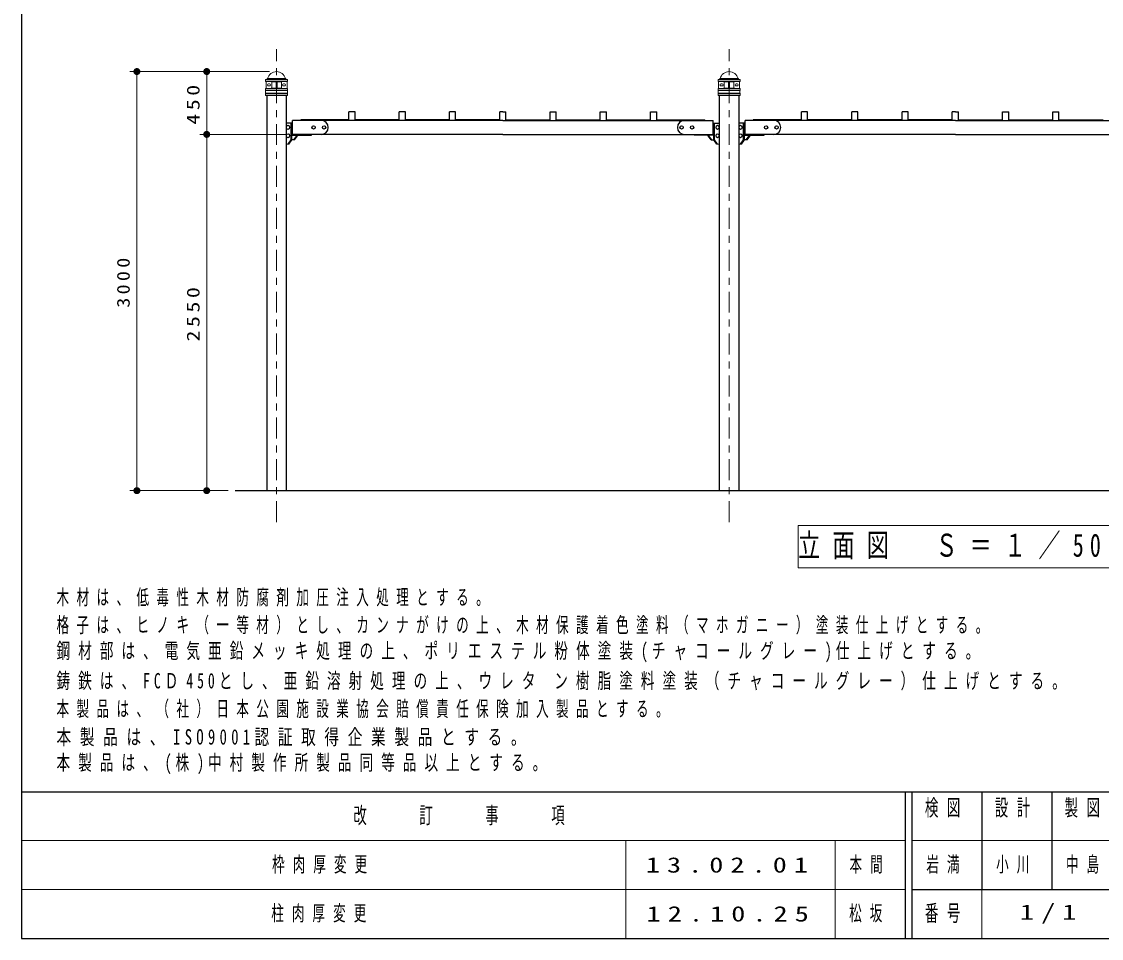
# Model space of a CAD drawing. Units: millimetres on the paper, scale 1:50. Extents: x -365 to 12, y -40 to 257.
# Drawn here: x -365 to -210.4, y 0 to 131.2 of the extents above; entities that cross this region are included whole.
import ezdxf

# ---------------------------------------------------------------- set-up
doc = ezdxf.new("R2010")
doc.units = ezdxf.units.MM
doc.linetypes.add('USER2', pattern=[6, 3, -1, 1, -1])
doc.layers.add('1_50', color=3, linetype='Continuous', lineweight=25)
doc.layers.add('99', color=7, linetype='Continuous', lineweight=13)
doc.layers.add('CLASS1', color=7, linetype='Continuous')
doc.styles.add('ＭＳ ゴシック', font='')
doc.styles.get('ＭＳ ゴシック').set_extended_font_data('MS Gothic')

# ---------------------------------------------------------------- blocks, each defined once
blk = doc.blocks.new('filled_dot')
at = {"color": 0, "linetype": 'Continuous', "lineweight": -2, "const_width": 1.25}
blk.add_lwpolyline([(-0.625, 0, 1), (0.625, 0, 1)], format="xyb", close=True, dxfattribs=at)

msp = doc.modelspace()

# ---------------------------------------------------------------- linework, layer by layer
at = {"layer": '1_50', "color": 7, "linetype": 'USER2', "lineweight": 13}
for p, q in [((-328.491, 59.582), (-328.491, 127.321)), ((-263.691, 59.582), (-263.691, 127.321))]:
    msp.add_line(p, q, dxfattribs=at)
at = {"layer": '1_50', "color": 7, "lineweight": 13}
for p, q in [((-329.491, 124.097), (-349.491, 124.097)), ((-348.491, 64.097), (-348.491, 124.097)), ((-338.491, 115.097), (-338.491, 124.097)), ((-330.071, 122.959), (-330.051, 122.979)), ((-330.071, 122.959), (-330.071, 122.699)), ((-330.071, 122.959), (-326.911, 122.959)), ((-330.071, 122.699), (-326.911, 122.699)), ((-330.071, 122.699), (-330.051, 122.679)), ((-330.051, 122.979), (-326.931, 122.979)), ((-330.051, 122.679), (-329.229, 122.643)), ((-330.051, 122.679), (-326.931, 122.679)), ((-329.991, 122.674), (-329.991, 121.683)), ((-329.889, 122.979), (-329.771, 123.097)), ((-329.771, 123.097), (-327.211, 123.097)), ((-329.641, 122.329), (-329.501, 122.329)), ((-329.191, 122.641), (-328.561, 122.641)), ((-329.191, 122.603), (-329.191, 121.753)), ((-328.561, 122.639), (-328.561, 121.719)), ((-327.791, 122.641), (-328.421, 122.641)), ((-328.421, 122.639), (-328.421, 121.719)), ((-327.791, 122.603), (-327.791, 121.753)), ((-326.931, 122.679), (-327.753, 122.643)), ((-327.341, 122.329), (-327.481, 122.329)), ((-327.093, 122.979), (-327.211, 123.097)), ((-326.991, 122.674), (-326.991, 121.683)), ((-326.931, 122.979), (-326.911, 122.959)), ((-326.931, 122.679), (-326.911, 122.699)), ((-326.911, 122.959), (-326.911, 122.699)), ((-265.271, 122.959), (-265.251, 122.979)), ((-265.271, 122.959), (-265.271, 122.699)), ((-265.271, 122.959), (-262.111, 122.959)), ((-265.271, 122.699), (-262.111, 122.699)), ((-265.271, 122.699), (-265.251, 122.679)), ((-265.251, 122.979), (-262.131, 122.979)), ((-265.251, 122.679), (-264.429, 122.643)), ((-265.251, 122.679), (-262.131, 122.679)), ((-265.191, 122.674), (-265.191, 121.683)), ((-265.089, 122.979), (-264.971, 123.097)), ((-264.971, 123.097), (-262.411, 123.097)), ((-264.841, 122.329), (-264.701, 122.329)), ((-264.391, 122.641), (-263.761, 122.641)), ((-264.391, 122.603), (-264.391, 121.753)), ((-263.761, 122.639), (-263.761, 121.719)), ((-262.991, 122.641), (-263.621, 122.641)), ((-263.621, 122.639), (-263.621, 121.719)), ((-262.991, 122.603), (-262.991, 121.753)), ((-262.131, 122.679), (-262.953, 122.643)), ((-262.541, 122.329), (-262.681, 122.329)), ((-262.293, 122.979), (-262.411, 123.097)), ((-262.191, 122.674), (-262.191, 121.683)), ((-262.131, 122.979), (-262.111, 122.959)), ((-262.131, 122.679), (-262.111, 122.699)), ((-262.111, 122.959), (-262.111, 122.699)), ((-330.031, 121.679), (-330.071, 121.639)), ((-330.071, 121.639), (-326.911, 121.639)), ((-330.071, 121.639), (-330.071, 121.399)), ((-330.071, 121.399), (-326.911, 121.399)), ((-330.071, 121.399), (-330.051, 121.379)), ((-330.051, 120.979), (-330.071, 120.959)), ((-330.071, 120.959), (-326.911, 120.959)), ((-330.071, 120.959), (-330.071, 120.719)), ((-330.071, 120.719), (-326.911, 120.719)), ((-330.071, 120.719), (-330.031, 120.679)), ((-330.051, 121.379), (-326.931, 121.379)), ((-330.051, 121.379), (-330.051, 120.979)), ((-330.051, 120.979), (-326.931, 120.979)), ((-330.031, 121.679), (-329.229, 121.714)), ((-330.031, 121.679), (-326.951, 121.679)), ((-330.031, 120.679), (-326.951, 120.679)), ((-329.641, 122.029), (-329.501, 122.029)), ((-329.191, 121.715), (-328.561, 121.715)), ((-327.791, 121.715), (-328.421, 121.715)), ((-326.951, 121.679), (-327.753, 121.714)), ((-327.341, 122.029), (-327.481, 122.029)), ((-326.951, 121.679), (-326.911, 121.639)), ((-326.911, 120.719), (-326.951, 120.679)), ((-326.911, 121.399), (-326.931, 121.379)), ((-326.931, 121.379), (-326.931, 120.979)), ((-326.931, 120.979), (-326.911, 120.959)), ((-326.911, 121.639), (-326.911, 121.399)), ((-326.911, 120.959), (-326.911, 120.719)), ((-265.231, 121.679), (-265.271, 121.639)), ((-265.271, 121.639), (-262.111, 121.639)), ((-265.271, 121.639), (-265.271, 121.399)), ((-265.271, 121.399), (-262.111, 121.399)), ((-265.271, 121.399), (-265.251, 121.379)), ((-265.251, 120.979), (-265.271, 120.959)), ((-265.271, 120.959), (-262.111, 120.959)), ((-265.271, 120.959), (-265.271, 120.719)), ((-265.271, 120.719), (-262.111, 120.719)), ((-265.271, 120.719), (-265.231, 120.679)), ((-265.251, 121.379), (-262.131, 121.379)), ((-265.251, 121.379), (-265.251, 120.979)), ((-265.251, 120.979), (-262.131, 120.979)), ((-265.231, 121.679), (-264.429, 121.714)), ((-265.231, 121.679), (-262.151, 121.679)), ((-265.231, 120.679), (-262.151, 120.679)), ((-264.841, 122.029), (-264.701, 122.029)), ((-264.391, 121.715), (-263.761, 121.715)), ((-262.991, 121.715), (-263.621, 121.715)), ((-262.151, 121.679), (-262.953, 121.714)), ((-262.541, 122.029), (-262.681, 122.029)), ((-262.151, 121.679), (-262.111, 121.639)), ((-262.111, 120.719), (-262.151, 120.679)), ((-262.111, 121.399), (-262.131, 121.379)), ((-262.131, 121.379), (-262.131, 120.979)), ((-262.131, 120.979), (-262.111, 120.959)), ((-262.111, 121.639), (-262.111, 121.399)), ((-262.111, 120.959), (-262.111, 120.719)), ((-327.011, 115.097), (-339.491, 115.097)), ((-338.491, 64.097), (-338.491, 115.097)), ((-326.72, 113.697), (-327.093, 113.697)), ((-265.461, 113.697), (-265.089, 113.697)), ((-261.92, 113.697), (-262.293, 113.697)), ((-335.409, 64.097), (-349.491, 64.097)), ((-253.819, 59.125), (-253.819, 53.069)), ((-208.763, 59.125), (-253.819, 59.125)), ((-253.819, 53.069), (-208.763, 53.069))]:
    msp.add_line(p, q, dxfattribs=at)
at = {"layer": '1_50'}
for p, q in [((-329.889, 120.679), (-329.889, 64.097)), ((-327.093, 120.679), (-327.093, 64.097)), ((-265.089, 120.679), (-265.089, 64.097)), ((-262.293, 120.679), (-262.293, 64.097)), ((-317.251, 118.327), (-318.131, 118.327)), ((-318.131, 117.097), (-318.131, 118.327)), ((-317.251, 117.097), (-317.251, 118.327)), ((-310.051, 118.327), (-310.931, 118.327)), ((-310.931, 117.097), (-310.931, 118.327)), ((-310.051, 117.097), (-310.051, 118.327)), ((-302.851, 118.327), (-303.731, 118.327)), ((-303.731, 117.097), (-303.731, 118.327)), ((-302.851, 117.097), (-302.851, 118.327)), ((-296.091, 118.327), (-296.531, 118.327)), ((-296.531, 117.097), (-296.531, 118.327)), ((-296.091, 118.327), (-295.651, 118.327)), ((-295.651, 117.097), (-295.651, 118.327)), ((-289.331, 118.327), (-288.451, 118.327)), ((-289.331, 117.097), (-289.331, 118.327)), ((-288.451, 117.097), (-288.451, 118.327)), ((-282.131, 118.327), (-281.251, 118.327)), ((-282.131, 117.097), (-282.131, 118.327)), ((-281.251, 117.097), (-281.251, 118.327)), ((-274.931, 118.327), (-274.051, 118.327)), ((-274.931, 117.097), (-274.931, 118.327)), ((-274.051, 117.097), (-274.051, 118.327)), ((-252.451, 118.327), (-253.331, 118.327)), ((-253.331, 117.097), (-253.331, 118.327)), ((-252.451, 117.097), (-252.451, 118.327)), ((-245.251, 118.327), (-246.131, 118.327)), ((-246.131, 117.097), (-246.131, 118.327)), ((-245.251, 117.097), (-245.251, 118.327)), ((-238.051, 118.327), (-238.931, 118.327)), ((-238.931, 117.097), (-238.931, 118.327)), ((-238.051, 117.097), (-238.051, 118.327)), ((-231.291, 118.327), (-231.731, 118.327)), ((-231.731, 117.097), (-231.731, 118.327)), ((-231.291, 118.327), (-230.851, 118.327)), ((-230.851, 117.097), (-230.851, 118.327)), ((-224.531, 118.327), (-223.651, 118.327)), ((-224.531, 117.097), (-224.531, 118.327)), ((-223.651, 117.097), (-223.651, 118.327)), ((-217.331, 118.327), (-216.451, 118.327)), ((-217.331, 117.097), (-217.331, 118.327)), ((-216.451, 117.097), (-216.451, 118.327)), ((-326.211, 116.697), (-327.093, 116.697)), ((-326.423, 114.297), (-326.423, 116.697)), ((-326.296, 114.297), (-326.296, 116.697)), ((-326.211, 114.977), (-326.211, 117.097)), ((-322.091, 117.097), (-326.211, 117.097)), ((-318.131, 117.177), (-325.031, 117.177)), ((-325.031, 117.097), (-325.031, 117.177)), ((-296.091, 117.097), (-322.091, 117.097)), ((-310.931, 117.177), (-317.251, 117.177)), ((-303.731, 117.177), (-310.051, 117.177)), ((-296.531, 117.177), (-302.851, 117.177)), ((-296.091, 117.097), (-270.091, 117.097)), ((-295.651, 117.177), (-289.331, 117.177)), ((-288.451, 117.177), (-282.131, 117.177)), ((-281.251, 117.177), (-274.931, 117.177)), ((-274.051, 117.177), (-267.151, 117.177)), ((-270.091, 117.097), (-265.971, 117.097)), ((-267.151, 117.097), (-267.151, 117.177)), ((-265.971, 114.977), (-265.971, 117.097)), ((-265.971, 116.697), (-265.089, 116.697)), ((-265.886, 114.297), (-265.886, 116.697)), ((-265.758, 114.297), (-265.758, 116.697)), ((-261.411, 116.697), (-262.293, 116.697)), ((-261.623, 114.297), (-261.623, 116.697)), ((-261.496, 114.297), (-261.496, 116.697)), ((-261.411, 114.977), (-261.411, 117.097)), ((-257.291, 117.097), (-261.411, 117.097)), ((-253.331, 117.177), (-260.231, 117.177)), ((-260.231, 117.097), (-260.231, 117.177)), ((-231.291, 117.097), (-257.291, 117.097)), ((-246.131, 117.177), (-252.451, 117.177)), ((-238.931, 117.177), (-245.251, 117.177)), ((-231.731, 117.177), (-238.051, 117.177)), ((-231.291, 117.097), (-205.291, 117.097)), ((-230.851, 117.177), (-224.531, 117.177)), ((-223.651, 117.177), (-217.331, 117.177)), ((-216.451, 117.177), (-210.131, 117.177)), ((-322.091, 115.097), (-326.211, 115.097)), ((-326.211, 114.977), (-323.491, 114.977)), ((-326.028, 114.297), (-325.603, 114.897)), ((-325.9, 114.297), (-325.476, 114.897)), ((-325.603, 114.897), (-325.603, 114.977)), ((-325.476, 114.897), (-325.603, 114.897)), ((-325.476, 114.897), (-325.476, 114.977)), ((-323.491, 114.977), (-323.491, 115.097)), ((-296.091, 115.097), (-322.091, 115.097)), ((-296.091, 115.097), (-270.091, 115.097)), ((-270.091, 115.097), (-265.971, 115.097)), ((-268.691, 114.977), (-268.691, 115.097)), ((-265.971, 114.977), (-268.691, 114.977)), ((-266.706, 114.897), (-266.706, 114.977)), ((-266.706, 114.897), (-266.579, 114.897)), ((-266.281, 114.297), (-266.706, 114.897)), ((-266.579, 114.897), (-266.579, 114.977)), ((-266.154, 114.297), (-266.579, 114.897)), ((-257.291, 115.097), (-261.411, 115.097)), ((-261.411, 114.977), (-258.691, 114.977)), ((-261.228, 114.297), (-260.803, 114.897)), ((-261.1, 114.297), (-260.676, 114.897)), ((-260.803, 114.897), (-260.803, 114.977)), ((-260.676, 114.897), (-260.803, 114.897)), ((-260.676, 114.897), (-260.676, 114.977)), ((-258.691, 114.977), (-258.691, 115.097)), ((-231.291, 115.097), (-257.291, 115.097)), ((-231.291, 115.097), (-205.291, 115.097)), ((-326.848, 113.697), (-326.423, 114.297)), ((-326.72, 113.697), (-326.296, 114.297)), ((-325.9, 114.297), (-326.423, 114.297)), ((-266.281, 114.297), (-265.758, 114.297)), ((-265.461, 113.697), (-265.886, 114.297)), ((-265.334, 113.697), (-265.758, 114.297)), ((-262.048, 113.697), (-261.623, 114.297)), ((-261.92, 113.697), (-261.496, 114.297)), ((-261.1, 114.297), (-261.623, 114.297)), ((-334.409, 64.097), (-128.001, 64.097))]:
    msp.add_line(p, q, dxfattribs=at)
for centre in [(-323.191, 116.097), (-321.691, 116.097), (-270.491, 116.097), (-268.991, 116.097), (-258.391, 116.097), (-256.891, 116.097)]:
    msp.add_circle(centre, 0.24, dxfattribs=at)
at = {"layer": '1_50', "color": 7, "lineweight": 13}
for centre, radius, start, end in [((-328.491, 122.777), 1.319, 14.00253, 165.99746), ((-263.691, 122.777), 1.319, 14.00253, 165.99746), ((-329.641, 122.179), 0.15, 90, 270), ((-329.501, 122.179), 0.15, 270, 90), ((-329.231, 122.603), 0.04, 0, 87.5), ((-328.601, 122.639), 0.04, 0, 90), ((-328.381, 122.639), 0.04, 90, 180), ((-327.751, 122.603), 0.04, 92.5, 180), ((-327.481, 122.179), 0.15, 90, 270), ((-327.341, 122.179), 0.15, 270, 90), ((-264.841, 122.179), 0.15, 90, 270), ((-264.701, 122.179), 0.15, 270, 90), ((-264.431, 122.603), 0.04, 0, 87.5), ((-263.801, 122.639), 0.04, 0, 90), ((-263.581, 122.639), 0.04, 90, 180), ((-262.951, 122.603), 0.04, 92.5, 180), ((-262.681, 122.179), 0.15, 90, 270), ((-262.541, 122.179), 0.15, 270, 90), ((-329.231, 121.753), 0.04, 272.5, 0), ((-328.601, 121.719), 0.04, 270, 0), ((-328.381, 121.719), 0.04, 180, 270), ((-327.751, 121.753), 0.04, 180, 267.5), ((-264.431, 121.753), 0.04, 272.5, 0), ((-263.801, 121.719), 0.04, 270, 0), ((-263.581, 121.719), 0.04, 180, 270), ((-262.951, 121.753), 0.04, 180, 267.5)]:
    msp.add_arc(centre, radius, start, end, dxfattribs=at)
at = {"layer": '1_50'}
for centre, start, end in [((-322.091, 116.097), 270, 90), ((-270.091, 116.097), 90, 270), ((-257.291, 116.097), 270, 90)]:
    msp.add_arc(centre, 1, start, end, dxfattribs=at)
for centre in [(-326.848, 116.097), (-265.334, 116.097), (-262.048, 116.097), (-326.848, 114.897), (-265.334, 114.897), (-262.048, 114.897)]:
    msp.add_ellipse(centre, major_axis=(0, 0.3), ratio=0.707107, dxfattribs=at)
at = {"layer": '99', "color": 20, "lineweight": 25}
for p, q in [((-365, 257), (-365, 0)), ((-365, 21), (0, 21)), ((-365, 0), (0, 0))]:
    msp.add_line(p, q, dxfattribs=at)
at = {"layer": '99', "color": 3, "lineweight": 25}
for p, q in [((-238.5, 21), (-238.5, 0)), ((-237.5, 21), (-237.5, 0)), ((-227.5, 21), (-227.5, 7)), ((-217.5, 21), (-217.5, 7)), ((-237.5, 7), (0, 7))]:
    msp.add_line(p, q, dxfattribs=at)
at = {"layer": '99'}
for p, q in [((-365, 14), (-238.5, 14)), ((-278.5, 14), (-278.5, 0)), ((-248.5, 14), (-248.5, 0)), ((-237.5, 14), (-182.5, 14)), ((-365, 7), (-238.5, 7)), ((-227.5, 7), (-227.5, 0))]:
    msp.add_line(p, q, dxfattribs=at)

# ---------------------------------------------------------------- block references
at = {"layer": '1_50', "color": 7, "lineweight": 13, "xscale": 0.4, "yscale": 0.4}
for p, rotation in [((-348.491, 124.097), 270), ((-338.491, 124.097), 270), ((-338.491, 115.097), 90), ((-338.491, 115.097), 270), ((-348.491, 64.097), 90), ((-338.491, 64.097), 90)]:
    msp.add_blockref('filled_dot', p, dxfattribs=dict(at, rotation=rotation))

# ---------------------------------------------------------------- texts
at = {"layer": '1_50', "color": 7, "char_height": 1.833, "attachment_point": 8, "rotation": 90, "style": 'ＭＳ ゴシック'}
for s, insert in [('\\T1.33;\\W1.25;450', (-339.491, 119.597)), ('\\T1.33;\\W1.15;3000', (-349.491, 94.097)), ('\\T1.33;\\W1.25;2550', (-339.491, 89.597))]:
    msp.add_mtext(s, dxfattribs=dict(at, insert=insert))
at = {"layer": '1_50', "color": 7, "insert": (-253.791, 56.097), "char_height": 3.299, "attachment_point": 4, "style": 'ＭＳ ゴシック'}
msp.add_mtext('\\T1.56;\\W0.7;立面図\u3000Ｓ＝１／50', dxfattribs=at)
at = {"layer": '99', "style": 'ＭＳ ゴシック'}
for s, insert, char_height, attachment_point in [('\\T1.64;\\W0.6;検図', (-232.5, 19.9), 2.346, 2), ('\\T1.64;\\W0.6;設計', (-222.5, 19.9), 2.346, 2), ('\\T1.64;\\W0.6;製図', (-212.5, 19.9), 2.346, 2), ('\\T1.64;\\W0.6;改\u3000\u3000訂\u3000\u3000事\u3000\u3000項', (-301.75, 17.5), 2.346, 5), ('\\T1.64;\\W0.6;枠肉厚変更', (-321.75, 10.5), 2.199, 5), ('\\T1.5;\\W1.35;13.02.01', (-263.5, 10.5), 2.199, 5), ('\\T1.64;\\W0.6;本間', (-243.5, 10.5), 2.199, 5), ('\\T1.64;\\W0.6;岩満', (-232.5, 10.5), 2.199, 5), ('\\T1.64;\\W0.6;小川', (-222.5, 10.5), 2.199, 5), ('\\T1.64;\\W0.6;中島', (-212.5, 10.5), 2.199, 5), ('\\T1.64;\\W0.6;柱肉厚変更', (-329.25, 3.5), 2.199, 4), ('\\T1.64;\\W0.6;松坂', (-246.5, 3.5), 2.199, 4), ('\\T1.64;\\W0.6;番号', (-232.5, 3.5), 2.346, 5), ('\\T1.5;\\W1.35;1/1', (-217.5, 3.5), 2.199, 5), ('\\T1.5;\\W1.35;12.10.25', (-275.5, 3.5), 2.199, 4)]:
    msp.add_mtext(s, dxfattribs=dict(at, insert=insert, char_height=char_height, attachment_point=attachment_point))
at = {"layer": 'CLASS1', "char_height": 2.199, "attachment_point": 7, "style": 'ＭＳ ゴシック'}
for s, insert in [('\\T1.59;\\W0.6;木材は、低毒性木材防腐剤加圧注入処理とする。', (-360, 47.503)), ('\\T1.59;\\W0.6;格子は、ヒノキ（一等材）とし、カンナがけの上、木材保護着色塗料（マホガニー）塗装仕上げとする。', (-360, 43.503)), ('\\T1.59;\\W0.65;鋼材部は、電気亜鉛メッキ処理の上、ポリエステル粉体塗装(チャコールグレー)仕上げとする。', (-360, 39.503)), ('\\T1.59;\\W0.65;鋳鉄は、FCＤ450とし、亜鉛溶射処理の上、ウレタ\\~ン樹脂塗料塗装（チャコールグレー）仕上げとする。', (-360, 35.503)), ('\\T1.59;\\W0.6;本製品は、（社）日本公園施設業協会賠償責任保険加入製品とする。', (-360, 31.503)), ('\\T1.59;\\W0.7;本製品は、ISO9001認証取得企業製品とする。', (-360, 27.503)), ('\\T1.59;\\W0.65;本製品は、(株)中村製作所製品同等品以上とする。', (-360, 23.503))]:
    msp.add_mtext(s, dxfattribs=dict(at, insert=insert))

doc.saveas('drawing.dxf')
